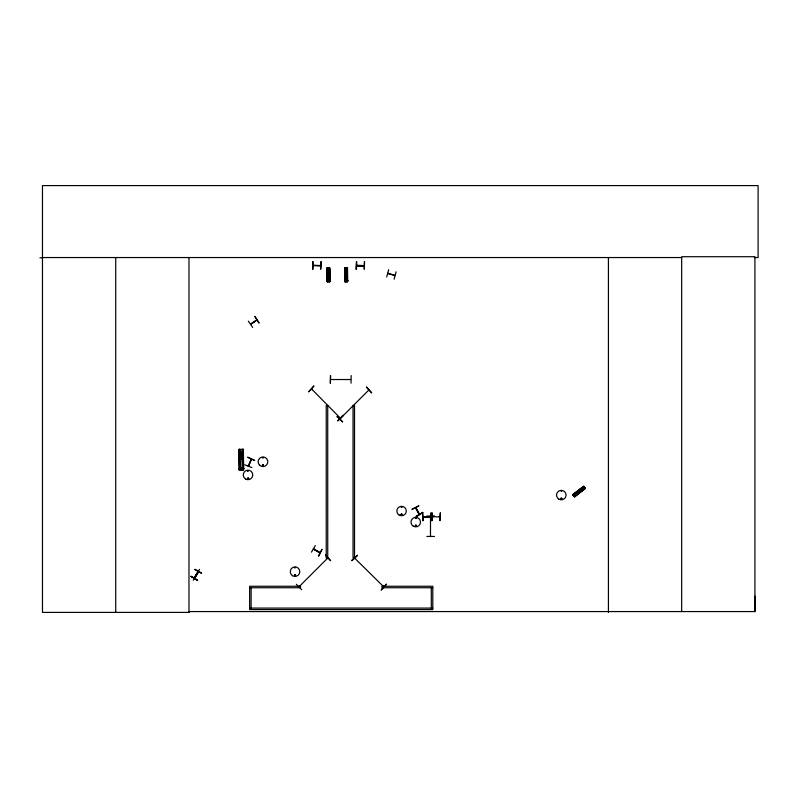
<?xml version="1.0" encoding="UTF-8"?>
<svg xmlns="http://www.w3.org/2000/svg" width="798" height="798" viewBox="0 0 798 798"><rect width="100%" height="100%" fill="white"/><g stroke="black" fill="none" stroke-linecap="round" stroke-linejoin="round"><path stroke-width="1.2" d="M754.369 257.545L758.1 257.545L758.1 185.595L42.474 185.595L42.474 612.405L189.086 612.405L188.986 611.567L754.918 611.567L755.028 596.136M313.375 549.044L319.988 552.904L313.454 549.074M194.882 577.632C191.36 580.774 205.385 561.952 194.682 578.181M340.227 418.022L311.599 389.015L311.958 389.743M354.681 558.151L383.688 586.779L382.96 586.43M355.419 558.47L354.871 557.962M247.599 470.97L248.417 470.86L247.649 471.069M248.677 478.67C247.589 475.817 246.861 480.965 248.757 478.491M262.452 465.334C263.819 463.778 263.2 466.89 262.522 465.453M295.479 575.348C294.163 573.443 295.11 577.223 295.36 574.909M401.075 514.451C401.983 516.316 402.202 513.154 401.175 514.361M401.983 507.069C400.397 508.286 402.082 505.483 401.763 507.388M415.319 525.563C416.506 527.518 415.948 523.688 415.309 525.942M416.496 525.683C414.312 527.668 415.758 523.777 416.347 525.333M561.702 491.239L561.004 490.84L561.493 491.458M562.011 498.85C560.804 495.967 560.226 501.124 561.991 498.65M248.757 465.513L248.188 465.912M251.071 459.03L251.061 459.977M251.33 459.309L248.547 466.062M430.521 516.007L430.471 536.406L430.87 536.086M241.106 469.763L241.704 469.763L241.205 468.925M386.681 277.036L388.696 269.684M396.127 271.829L394.112 279.18M383.758 586.789L383.22 586.231L383.419 586.939M194.263 577.961L198.233 571.567M299.16 587.019L299.769 586.46M415.728 507.658L415.928 508.526M418.89 513.663L419.499 514.102M419.568 514.221L415.768 507.728L419.239 514.441M247.819 457.254L254.732 460.516L247.809 457.284M248.228 466.022L251.3 459.229M251.4 459.159L248.537 466.142M251.859 467.578L244.757 464.805M262.303 465.154C264.956 463.399 262.233 468.007 262.482 464.855M295.679 575.597C295.13 572.705 293.584 576.934 295.519 575.717M560.984 498.331C561.593 500.645 561.652 496.665 560.984 498.979M423.08 516.775L425.713 517.004M429.962 516.695L430.661 517.044M320.537 265.654L313.225 265.235M439.888 516.994L432.277 516.605L433.055 516.964M197.465 580.385L191.011 576.296L197.475 580.346M197.934 571.508L195.021 577.383M201.435 573.383L194.862 569.523M311.469 552.146L315.33 545.573M339.938 418.91L368.806 390.032M340.636 418.631L340.167 419.11L340.387 418.391M299.669 586.56L298.971 586.839L299.699 586.51M327.739 557.972L327.719 405.494L326.232 405.494L326.232 558.031L328.028 558.151M262.672 457.523L263.071 458.212L262.871 457.444M248.407 478.72C246.343 479.408 249.006 476.865 248.248 478.89M402.092 515.109C401.953 512.166 400.217 515.937 401.743 515.249M416.047 518.451L415.549 517.792L415.948 518.481M423.11 517.074L423.848 516.695M356.676 265.315L364.068 265.654M439.119 516.645L439.888 516.645M337.015 416.626L342.472 421.952M337.714 420.716L343.08 415.289M337.923 420.915L343.3 415.519M296.347 584.256L301.704 589.682M325.524 555.079L330.651 560.735L325.494 555.099M299.559 586.231L299.021 586.779L327.838 557.962L327.25 558.57M327.978 558.241L327.3 558.51M351.818 560.495L357.454 555.338L351.798 560.475M352.028 560.695L357.384 555.268M387.778 273.245L395.1 275.36M250.552 323.978L256.786 320.008M241.614 469.713L241.166 469.743M572.824 494.71L583.777 486.351L572.984 494.93M573.024 494.969L583.956 486.59M573.193 495.189L584.076 486.74M573.223 495.229L584.166 486.85L573.323 495.359M573.453 495.508L573.932 496.117M574.051 496.276L584.914 487.807M574.171 496.426L585.054 487.977M585.153 488.107L574.291 496.585L585.263 488.246M574.46 496.795L585.363 488.366L574.59 496.964L572.784 494.66L583.657 486.201L585.463 488.506M294.811 574.829L294.711 575.548M248.348 321.125L252.657 327.419M254.931 316.487L259.061 322.911M250.772 324.337L256.886 319.988L250.662 324.367M258.971 322.971L254.901 316.507M313.514 548.765L320.068 552.495M412.117 509.294L418.92 505.812L412.097 509.264M416.157 516.276L422.78 512.515M320.008 265.235L319.838 265.754M401.344 514.191L401.893 514.271M295.031 567.288L294.831 568.066L295.3 567.438M383.24 586.291L383.658 586.7M351.16 375.549L351.02 383.18M330.591 379.529L350.611 379.539M320.696 265.664L313.145 265.574M358.292 265.834L362.671 265.794M327.11 269.315L329.654 269.295M344.796 269.315L347.339 269.295M327.12 270.253L329.664 270.223M344.816 270.253L347.349 270.223M327.14 271.649L329.684 271.619M344.826 271.649L347.369 271.619M327.15 272.886L329.694 272.866M344.836 272.886L347.379 272.866M327.16 274.293L329.704 274.263M344.856 274.293L347.399 274.263M327.23 280.288L329.774 280.258M344.916 280.288L347.459 280.258M326.811 280.786L330.202 280.647M344.497 280.687L347.888 280.647M344.497 280.786L347.888 280.756M329.983 281.654L327.05 281.694L326.911 267.919L329.843 267.879L329.973 281.654M239.081 449.394L239.3 470.042L238.991 449.394L243.39 449.324L243.599 469.982L239.21 470.042M239.31 451.488L243.121 451.439M239.32 452.885L243.131 452.845M239.34 454.98L243.161 454.94M239.36 456.845L243.171 456.795M239.38 458.94L243.191 458.9M239.48 467.927L243.3 467.887M238.851 468.536L243.939 468.486M238.861 468.695L243.939 468.645M241.096 468.875L241.604 468.935M423.159 516.775L430.691 516.685M423.209 517.004L430.76 517.114L428.167 517.114M423.11 520.715L422.631 513.094L423 520.715M430.73 520.665L430.79 513.044M434.471 515.967L426.84 516.027M426.84 536.436L434.471 536.465M39.9 257.844L42.474 257.834M42.474 257.545L681.672 257.545M313.065 261.634L312.956 269.255M314.751 265.544L319.13 265.544M358.292 265.544L362.671 265.544M432.257 512.964L432.147 520.595M423.239 517.074L430.76 517.094M249.644 587.747L300.487 587.747L300.487 586.261L249.644 586.261L249.644 609.572L432.785 609.572L432.785 586.261L381.943 586.261L381.943 587.747L432.785 587.747M249.644 608.086L432.785 608.086M357.295 265.235L357.504 265.814M419.239 514.381L415.549 507.947M387.708 273.544L395.03 275.619M199.49 569.343L193.276 580.296M194.991 569.273L201.625 573.044M190.991 576.336L197.615 580.106M311.679 389.045L312.058 389.414M574.321 495.518L573.792 495.678M340.357 417.783L339.629 417.434L340.167 417.972M337.245 416.396L342.671 421.753M354.741 558.211L355.419 558.391M582.67 487.209L584.236 489.214M581.932 487.787L583.498 489.792M580.834 488.645L582.39 490.65M579.847 489.403L581.413 491.408M578.75 490.261L580.306 492.266M574.011 493.952L575.577 495.957M573.443 493.852L575.448 496.595M347.329 267.879L347.479 281.654M347.3 267.879L347.339 281.654M347.14 267.879L347.28 281.654M346.97 267.889L346.98 281.664M346.701 267.889L346.791 281.664L346.631 267.889M346.591 281.664L345.813 281.674M345.634 281.684L345.484 267.909L345.574 281.694M345.255 267.919L345.434 281.694M345.095 267.919L345.135 281.694L344.926 267.919M344.786 267.919L344.965 281.694M329.664 267.879L329.793 281.654M329.434 267.879L329.594 281.654M329.345 267.889L329.434 281.664M329.165 267.889L329.265 281.664M328.956 267.889L329.095 281.664M328.906 281.664L328.128 281.674M327.788 267.909L327.928 281.684M327.569 267.919L327.769 281.694M327.409 267.919L327.609 281.694M327.3 267.919L327.439 281.694M327.1 267.919L327.25 281.694M243.3 449.324L243.52 469.982M243.051 449.334L243.32 469.982M242.911 451.758L242.971 456.626M242.991 459.05L243.111 469.982M242.821 451.758L242.891 456.626M242.901 459.05L243.021 469.982M242.682 451.768L242.712 456.626M242.742 459.05L242.762 467.558M242.393 449.334L242.612 469.992M242.313 449.334L242.572 469.992M242.103 451.768L242.343 467.568M241.994 470.002L240.826 470.012M240.358 451.808L240.507 467.598M239.729 449.384L240.018 467.608M239.28 449.384L239.55 470.042M431.07 513.034L431.12 520.665M754.918 611.567L754.918 256.717L681.672 256.717L681.672 611.567M608.415 257.545L608.415 612.405M431.868 512.964L431.868 520.595M431.299 587.747L431.299 608.086M364.616 261.634L364.227 269.255L364.337 261.634M356.497 261.634L356.497 269.255M312.676 261.634L312.676 269.255M251.121 587.747L251.121 608.086M188.976 257.545L188.976 612.405M115.73 257.545L115.73 612.405M240.457 457.663C241.525 460.885 242.951 455.349 240.457 457.663M327.878 273.435C328.596 275.589 329.544 271.899 327.878 273.435M345.564 273.435C346.282 275.589 347.23 271.899 345.564 273.435M579.557 490.62C579.976 492.855 581.413 489.324 579.557 490.62M322.003 549.363L318.552 556.176L321.963 549.343M313.823 386.042L308.766 391.768L313.823 386.042M366.481 387.15L371.619 392.806L366.481 387.15M386.332 584.216L381.274 589.941L386.332 584.216M422.731 512.416L416.337 516.605L422.731 512.416M330.532 375.549L330.342 383.18L330.532 375.549M364.237 265.744L356.676 265.644L364.237 265.744M347.529 267.879L344.586 267.919L344.736 281.694L347.679 281.654L347.519 267.879M321.115 261.634L320.696 269.255L321.085 261.634M356.596 261.634L356.217 269.255L356.596 261.634M354.512 405.494L353.035 405.494L353.035 558.031L354.512 558.031L354.512 405.494M440.306 512.964L439.898 520.595L440.306 512.964M240.288 470.032L240.068 449.384L240.208 470.032M239.789 470.042L239.57 449.384L239.719 470.042M245.634 479.049A4.758 4.758 0 0 0 252.776 474.93A4.758 4.758 0 0 0 245.634 470.81A4.758 4.758 0 0 0 245.634 479.049M259.559 465.184A4.828 4.828 0 0 0 267.629 463.02A4.828 4.828 0 0 0 261.714 457.114A4.828 4.828 0 0 0 259.559 465.184M399.209 515.119A4.728 4.728 0 0 0 406.302 511.019A4.728 4.728 0 0 0 399.209 506.93A4.728 4.728 0 0 0 399.209 515.119M292.657 575.787A4.768 4.768 0 0 0 299.799 571.667A4.768 4.768 0 0 0 292.657 567.538A4.768 4.768 0 0 0 292.657 575.787M413.374 526.241A4.768 4.768 0 0 0 420.516 522.111A4.768 4.768 0 0 0 413.374 517.992A4.768 4.768 0 0 0 413.374 526.241M558.919 499.209A4.758 4.758 0 0 0 566.061 495.089A4.758 4.758 0 0 0 558.919 490.97A4.758 4.758 0 0 0 558.919 499.209"/></g></svg>
